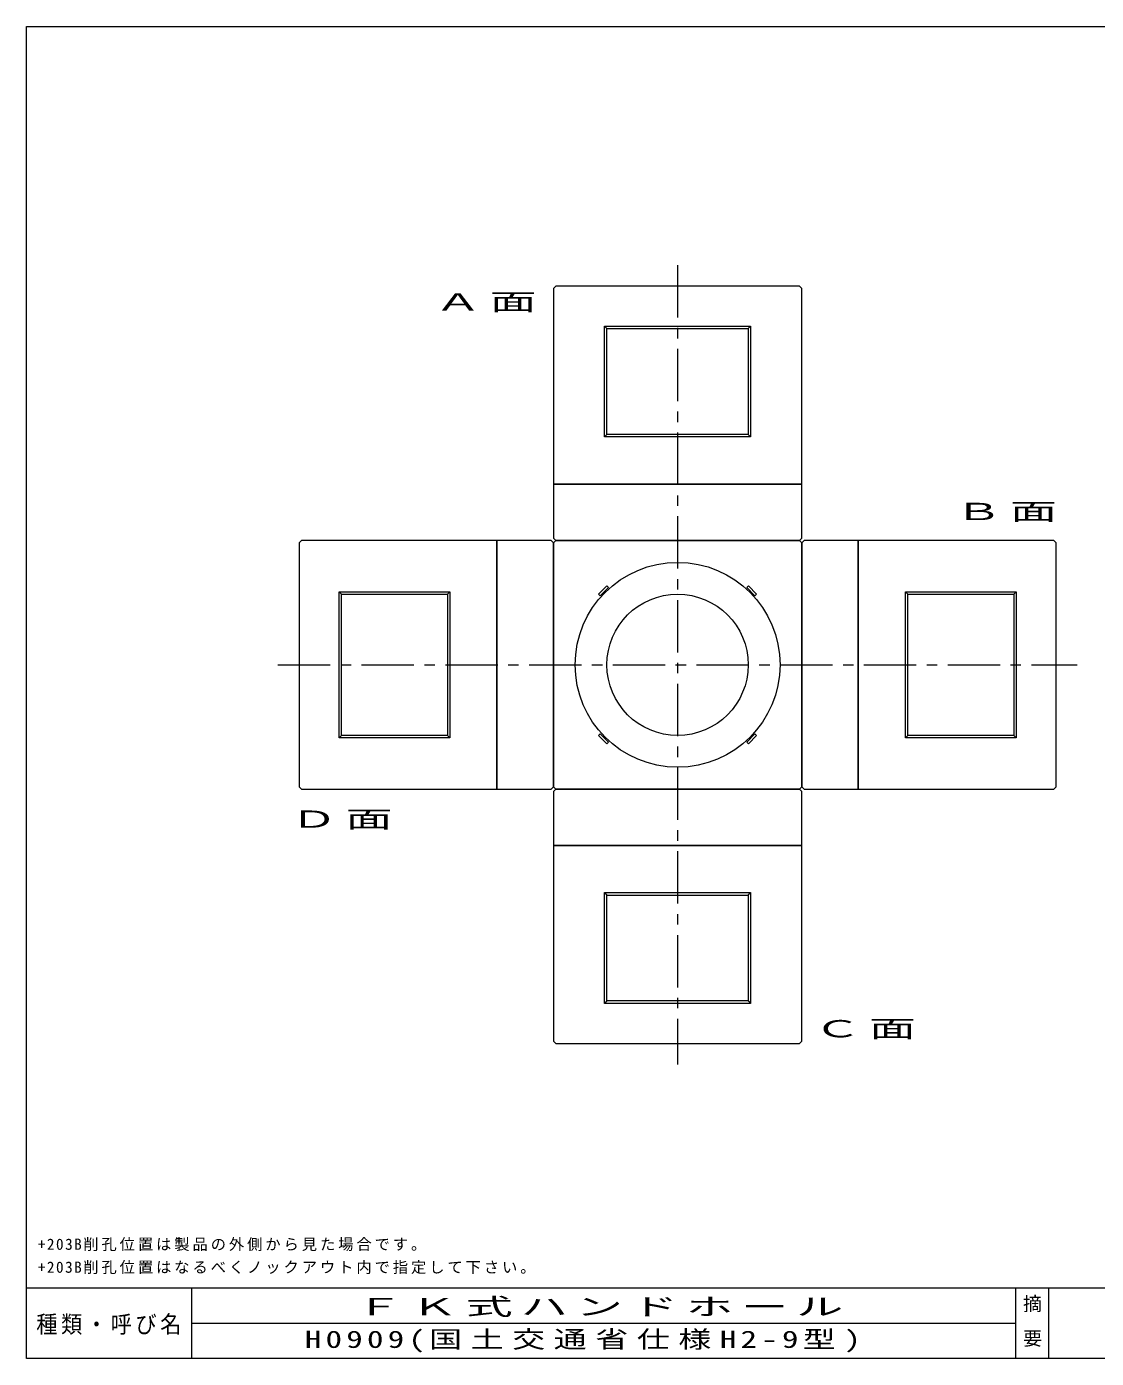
# Model space of a CAD drawing. Units: millimetres, scale not verified. Extents: x -4060 to 4060, y -2828 to 2828.
# Drawn here: x -4060 to 483, y -2828 to 2828 of the extents above; entities that cross this region are included whole.
import ezdxf
from ezdxf.enums import TextEntityAlignment as Align

# ---------------------------------------------------------------- set-up
doc = ezdxf.new("R2010")
doc.units = ezdxf.units.MM
doc.header["$LTSCALE"] = 7
doc.linetypes.add('USER2', pattern=[50.8, 31.75, -6.35, 6.35, -6.35])
for name, color, linetype, lineweight in [('0-3_LATER', 7, 'Continuous', 18), ('0-4_CENTER', 7, 'USER2', 18), ('0-5_TXT', 7, 'Continuous', 18), ('0-7_LAYER', 7, 'Continuous', 18), ('0-A_NO', 7, 'Continuous', 18), ('0-C_CR', 7, 'Continuous', 18)]:
    doc.layers.add(name, color=color, linetype=linetype, lineweight=lineweight)
doc.styles.add('ＭＳ ゴシック', font='')
doc.styles.get('ＭＳ ゴシック').set_extended_font_data('MS Gothic')

msp = doc.modelspace()

# ---------------------------------------------------------------- linework, layer by layer
at = {"layer": '0-3_LATER'}
for points in [[(-1588.705, 446.336), (-1595.776, 453.407), (-1631.132, 418.052), (-1624.061, 410.981)], [(-966.451, 410.981), (-959.38, 418.052), (-994.736, 453.407), (-1001.807, 446.336)], [(-1624.061, -175.918), (-1631.132, -182.989), (-1595.776, -218.344), (-1588.705, -211.273)], [(-1001.807, -211.273), (-994.736, -218.344), (-959.38, -182.989), (-966.451, -175.918)]]:
    msp.add_lwpolyline(points, close=True, dxfattribs=at)
msp.add_circle((-1295.256, 117.532), 300, dxfattribs=at)
at = {"layer": '0-4_CENTER'}
for p, q in [((-1295.256, 1815.032), (-1295.256, -1579.968)), ((-2992.756, 117.532), (402.244, 117.532))]:
    msp.add_line(p, q, dxfattribs=at)
at = {"layer": '0-7_LAYER'}
for p, q in [((-4060, -2527.5), (4060, -2527.5)), ((-3360, -2527.5), (-3360, -2827.5)), ((140, -2527.5), (140, -2827.5)), ((280, -2527.5), (280, -2827.5)), ((-3360, -2677.5), (140, -2677.5))]:
    msp.add_line(p, q, dxfattribs=at)
for points in [[(-4060, -2827.5), (-4060, 2827.5), (4060, 2827.5), (4060, -2827.5)], [(4060, -2827.5), (-4060, -2827.5), (-4060, 2827.5), (4060, 2827.5)], [(-777.756, 1725.032), (-1812.756, 1725.032), (-1822.756, 1715.032), (-1822.756, 885.032), (-767.756, 885.032), (-767.756, 1715.032)], [(-767.756, 885.032), (-1822.756, 885.032), (-1822.756, 655.032), (-1812.756, 645.032), (-777.756, 645.032), (-767.756, 655.032)], [(-2902.756, 635.032), (-2902.756, -399.968), (-2892.756, -409.968), (-2062.756, -409.968), (-2062.756, 645.032), (-2892.756, 645.032)], [(-2062.756, 645.032), (-2062.756, -409.968), (-1832.756, -409.968), (-1822.756, -399.968), (-1822.756, 635.032), (-1832.756, 645.032)], [(-1812.756, -409.968), (-777.756, -409.968), (-767.756, -399.968), (-767.756, 635.032), (-777.756, 645.032), (-1812.756, 645.032), (-1822.756, 635.032), (-1822.756, -399.968)], [(-527.756, -409.968), (-527.756, 645.032), (-757.756, 645.032), (-767.756, 635.032), (-767.756, -399.968), (-757.756, -409.968)], [(312.244, -399.968), (312.244, 635.032), (302.244, 645.032), (-527.756, 645.032), (-527.756, -409.968), (302.244, -409.968)], [(-1822.756, -649.968), (-767.756, -649.968), (-767.756, -419.968), (-777.756, -409.968), (-1812.756, -409.968), (-1822.756, -419.968)], [(-1812.756, -1489.968), (-777.756, -1489.968), (-767.756, -1479.968), (-767.756, -649.968), (-1822.756, -649.968), (-1822.756, -1479.968)]]:
    msp.add_lwpolyline(points, close=True, dxfattribs=at)
at = {"layer": '0-A_NO'}
for p, q in [((-1595.256, 1545.032), (-1605.256, 1555.032)), ((-995.256, 1545.032), (-985.256, 1555.032)), ((-1595.256, 1095.032), (-1605.256, 1085.032)), ((-2722.756, 417.532), (-2732.756, 427.532)), ((-317.756, 417.532), (-327.756, 427.532)), ((132.244, 417.532), (142.244, 427.532)), ((-2722.756, -182.468), (-2732.756, -192.468)), ((-2272.756, -182.468), (-2262.756, -192.468)), ((132.244, -182.468), (142.244, -192.468)), ((-1605.256, -849.968), (-1595.256, -859.968)), ((-995.256, -859.968), (-985.256, -849.968)), ((-1595.256, -1309.968), (-1605.256, -1319.968)), ((-995.256, -1309.968), (-985.256, -1319.968))]:
    msp.add_line(p, q, dxfattribs=at)
for points in [[(-985.256, 1085.032), (-1605.256, 1085.032), (-1605.256, 1555.032), (-985.256, 1555.032)], [(-2262.756, 427.532), (-2262.756, -192.468), (-2732.756, -192.468), (-2732.756, 427.532)], [(-327.756, -192.468), (-327.756, 427.532), (142.244, 427.532), (142.244, -192.468)], [(-1605.256, -849.968), (-985.256, -849.968), (-985.256, -1319.968), (-1605.256, -1319.968)], [(-1595.256, -859.968), (-995.256, -859.968), (-995.256, -1309.968), (-1595.256, -1309.968)]]:
    msp.add_lwpolyline(points, close=True, dxfattribs=at)
for points in [[(-985.256, 1085.032), (-995.256, 1095.032), (-1595.256, 1095.032), (-1595.256, 1545.032), (-995.256, 1545.032), (-995.256, 1095.032)], [(-2262.756, 427.532), (-2272.756, 417.532), (-2272.756, -182.468), (-2722.756, -182.468), (-2722.756, 417.532), (-2272.756, 417.532)], [(-327.756, -192.468), (-317.756, -182.468), (-317.756, 417.532), (132.244, 417.532), (132.244, -182.468), (-317.756, -182.468)]]:
    msp.add_lwpolyline(points, dxfattribs=at)
at = {"layer": '0-C_CR'}
msp.add_circle((-1295.256, 117.532), 435, dxfattribs=at)

# ---------------------------------------------------------------- texts
at = {"layer": '0-5_TXT', "attachment_point": 7, "style": 'ＭＳ ゴシック'}
for s, insert, char_height in [('\\T1.17;\\W2;Ａ面', (-2327.504, 1614.091), 73.31), ('\\T1.17;\\W2;Ｂ面', (-117.436, 724.051), 73.31), ('\\T1.17;\\W2;Ｄ面', (-2939.743, -582.321), 73.31), ('\\T1.17;\\W2;Ｃ面', (-716.342, -1472.361), 73.31), ('\\T1.19;+203B削孔位置は製品の外側から見た場合です。', (-4012.497, -2372.089), 47.65), ('\\T1.19;+203B削孔位置はなるべくノックアウト内で指定して下さい。', (-4012.497, -2469.589), 47.65), ('\\T1.17;\\W2;ＦＫ式ハンドホール', (-2663.333, -2652.5), 73.31), ('\\T1.26;\\W1.4;H0909(国土交通省仕様H2-9型)', (-2878.257, -2802.621), 73.31)]:
    msp.add_mtext(s, dxfattribs=dict(at, insert=insert, char_height=char_height))
at = {"layer": '0-7_LAYER', "style": 'ＭＳ ゴシック'}
for s, p in [('摘', (171.905, -2642.5)), ('要', (172.667, -2789.833))]:
    msp.add_text(s, height=58.65, dxfattribs=at).set_placement(p, align=Align.BOTTOM_LEFT)
at = {"layer": '0-7_LAYER', "insert": (-4019, -2727.5), "char_height": 73.31, "attachment_point": 7, "style": 'ＭＳ ゴシック'}
msp.add_mtext('\\T1.17;\\W0.9;種類・呼び名', dxfattribs=at)

doc.saveas('drawing.dxf')
